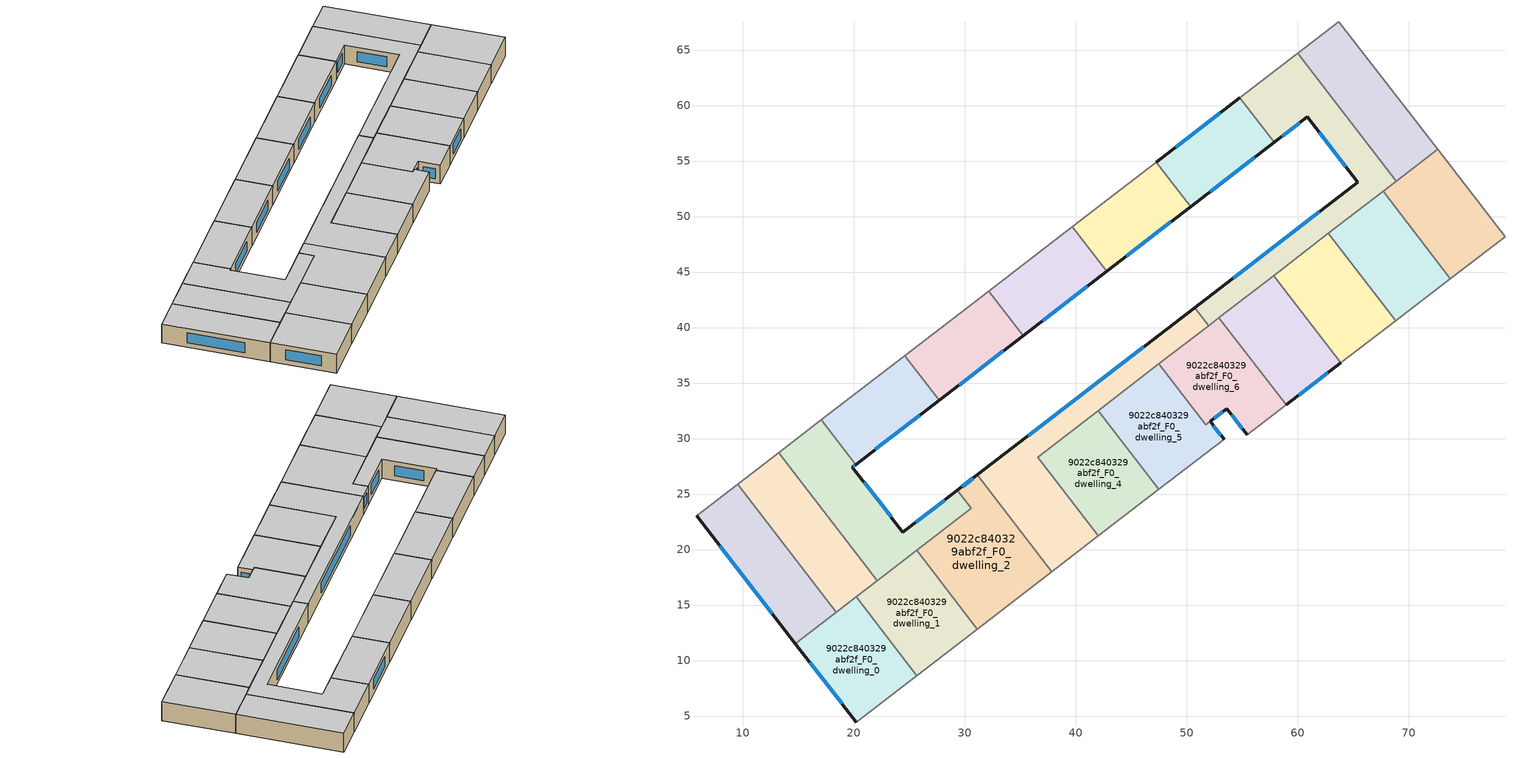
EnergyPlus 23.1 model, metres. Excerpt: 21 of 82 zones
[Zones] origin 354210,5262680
9022c840329abf2f_F0_dwelling_0
 floor ground (EU_floor_Construction): 20.2,15.73 25.66,8.63 20.22,4.44 14.73,11.52 z0
 wall outside (EU_wall_Construction): 14.73,11.52 20.22,4.44 z0:3
 wall to 9022c840329abf2f_F0_dwelling_1 (EU_wall_Construction): 25.66,8.63 20.2,15.73 z0:3
 wall adiabatic (EU_wall_Construction): 20.22,4.44 25.66,8.63 z0:3
 wall to 9022c840329abf2f_F0_dwelling_11 (EU_wall_Construction): 18.41,14.35 14.73,11.52 z0:3
 wall to 9022c840329abf2f_F0_dwelling_12 (EU_wall_Construction): 20.2,15.73 18.41,14.35 z0:3
 window (EU_Window_Construction): 16.02,9.86 18.93,6.1 z0.7:2.3
 ceiling to 9022c840329abf2f_F1_dwelling_0 (EU_floor_Construction): 25.66,8.63 20.2,15.73 14.73,11.52 20.22,4.44 z3
9022c840329abf2f_F0_dwelling_1
 floor ground (EU_floor_Construction): 25.66,19.93 31.12,12.83 25.66,8.63 20.2,15.73 z0
 wall to 9022c840329abf2f_F0_dwelling_2 (EU_wall_Construction): 31.12,12.83 25.66,19.93 z0:3
 wall adiabatic (EU_wall_Construction): 25.66,8.63 31.12,12.83 z0:3
 wall to 9022c840329abf2f_F0_dwelling_13 (EU_wall_Construction): 25.66,19.93 22.1,17.19 z0:3
 wall to 9022c840329abf2f_F0_dwelling_12 (EU_wall_Construction): 22.1,17.2 20.2,15.73 z0:3
 ceiling to 9022c840329abf2f_F1_dwelling_1 (EU_floor_Construction): 31.12,12.83 25.66,19.93 20.2,15.73 25.66,8.63 z3
9022c840329abf2f_F0_dwelling_10
 floor ground (EU_floor_Construction): 72.58,56.05 78.66,48.2 73.72,44.4 67.67,52.27 z0
 wall adiabatic (EU_wall_Construction): 73.72,44.4 78.66,48.2 72.58,56.05 z0:3
 wall to 9022c840329abf2f_F0_dwelling_9 (EU_wall_Construction): 67.67,52.27 73.72,44.4 z0:3
 wall to 9022c840329abf2f_F0_dwelling_20 (EU_wall_Construction): 72.58,56.05 68.87,53.19 z0:3
 wall to 9022c840329abf2f_F0_dwelling_19 (EU_wall_Construction): 68.87,53.19 67.67,52.27 z0:3
 ceiling to 9022c840329abf2f_F1_dwelling_10 (EU_floor_Construction): 78.66,48.2 72.58,56.05 67.67,52.27 73.72,44.4 z3
9022c840329abf2f_F0_dwelling_11
 floor ground (EU_floor_Construction): 9.53,25.88 18.41,14.35 14.73,11.52 5.82,23.03 z0
 wall outside (EU_wall_Construction): 5.82,23.03 14.73,11.52 z0:3
 wall to 9022c840329abf2f_F0_dwelling_12 (EU_wall_Construction): 18.41,14.35 9.53,25.88 z0:3
 wall adiabatic (EU_wall_Construction): 9.53,25.88 5.82,23.03 z0:3
 window (EU_Window_Construction): 7.91,20.32 12.64,14.22 z0.7:2.3
 ceiling to 9022c840329abf2f_F1_dwelling_11 (EU_floor_Construction): 18.41,14.35 9.53,25.88 5.82,23.03 14.73,11.52 z3
9022c840329abf2f_F0_dwelling_12
 floor ground (EU_floor_Construction): 13.23,28.73 22.1,17.2 18.41,14.35 9.53,25.88 z0
 wall to 9022c840329abf2f_F0_dwelling_13 (EU_wall_Construction): 22.1,17.2 13.23,28.73 z0:3
 wall adiabatic (EU_wall_Construction): 13.23,28.73 9.53,25.88 z0:3
 ceiling to 9022c840329abf2f_F1_dwelling_12 (EU_floor_Construction): 22.1,17.2 13.23,28.73 9.53,25.88 18.41,14.35 z3
9022c840329abf2f_F0_dwelling_13
 floor ground (EU_floor_Construction): 29.32,25.34 30.58,23.72 22.1,17.2 13.23,28.73 17.07,31.68 20.16,27.66 19.87,27.43 24.42,21.57 z0
 wall outside (EU_wall_Construction): 29.32,25.34 24.42,21.57 19.87,27.43 20.16,27.66 z0:3
 wall to 9022c840329abf2f_F0_dwelling_2 (EU_wall_Construction): 25.66,19.93 30.58,23.72 29.32,25.34 z0:3
 wall adiabatic (EU_wall_Construction): 17.07,31.68 13.23,28.73 z0:3
 wall to 9022c840329abf2f_F0_dwelling_14 (EU_wall_Construction): 20.16,27.66 17.07,31.68 z0:3
 window (EU_Window_Construction): 28.17,24.46 25.57,22.46 / 19.94,27.49 20.09,27.6 / 23.35,22.95 20.94,26.06 z0.7:2.3
 ceiling to 9022c840329abf2f_F1_dwelling_13 (EU_floor_Construction): 30.58,23.72 29.32,25.34 24.42,21.57 19.87,27.43 20.16,27.66 17.07,31.68 13.23,28.73 22.1,17.2 z3
9022c840329abf2f_F0_dwelling_14
 floor ground (EU_floor_Construction): 24.6,37.48 27.7,33.46 20.16,27.66 17.07,31.68 z0
 wall outside (EU_wall_Construction): 20.16,27.66 27.7,33.46 z0:3
 wall adiabatic (EU_wall_Construction): 24.6,37.48 17.07,31.68 z0:3
 wall to 9022c840329abf2f_F0_dwelling_15 (EU_wall_Construction): 27.7,33.46 24.6,37.48 z0:3
 window (EU_Window_Construction): 21.93,29.02 25.93,32.1 z0.7:2.3
 ceiling to 9022c840329abf2f_F1_dwelling_14 (EU_floor_Construction): 27.7,33.46 24.6,37.48 17.07,31.68 20.16,27.66 z3
9022c840329abf2f_F0_dwelling_15
 floor ground (EU_floor_Construction): 32.15,43.29 35.24,39.26 27.7,33.46 24.6,37.48 z0
 wall outside (EU_wall_Construction): 27.7,33.46 35.24,39.26 z0:3
 wall adiabatic (EU_wall_Construction): 32.15,43.29 24.6,37.48 z0:3
 wall to 9022c840329abf2f_F0_dwelling_16 (EU_wall_Construction): 35.24,39.26 32.15,43.29 z0:3
 window (EU_Window_Construction): 29.47,34.82 33.47,37.9 z0.7:2.3
 ceiling to 9022c840329abf2f_F1_dwelling_15 (EU_floor_Construction): 35.24,39.26 32.15,43.29 24.6,37.48 27.7,33.46 z3
9022c840329abf2f_F0_dwelling_16
 floor ground (EU_floor_Construction): 39.69,49.09 42.78,45.07 35.24,39.26 32.15,43.29 z0
 wall outside (EU_wall_Construction): 35.24,39.26 42.78,45.07 z0:3
 wall adiabatic (EU_wall_Construction): 39.69,49.09 32.15,43.29 z0:3
 wall to 9022c840329abf2f_F0_dwelling_17 (EU_wall_Construction): 42.78,45.07 39.69,49.09 z0:3
 window (EU_Window_Construction): 37.01,40.63 41.01,43.71 z0.7:2.3
 ceiling to 9022c840329abf2f_F1_dwelling_16 (EU_floor_Construction): 42.78,45.07 39.69,49.09 32.15,43.29 35.24,39.26 z3
9022c840329abf2f_F0_dwelling_17
 floor ground (EU_floor_Construction): 47.23,54.9 50.33,50.88 42.78,45.07 39.69,49.09 z0
 wall outside (EU_wall_Construction): 42.78,45.07 50.33,50.88 z0:3
 wall adiabatic (EU_wall_Construction): 47.23,54.9 39.69,49.09 z0:3
 wall to 9022c840329abf2f_F0_dwelling_18 (EU_wall_Construction): 50.33,50.88 47.23,54.9 z0:3
 window (EU_Window_Construction): 44.56,46.44 48.56,49.52 z0.7:2.3
 ceiling to 9022c840329abf2f_F1_dwelling_17 (EU_floor_Construction): 50.33,50.88 47.23,54.9 39.69,49.09 42.78,45.07 z3
9022c840329abf2f_F0_dwelling_18
 floor ground (EU_floor_Construction): 54.78,60.71 57.88,56.69 50.33,50.88 47.23,54.9 z0
 wall outside (EU_wall_Construction): 54.78,60.71 47.23,54.9 / 50.33,50.88 57.88,56.69 z0:3
 wall to 9022c840329abf2f_F0_dwelling_19 (EU_wall_Construction): 57.88,56.69 54.78,60.71 z0:3
 window (EU_Window_Construction): 53.01,59.35 49.01,56.26 / 52.1,52.24 56.1,55.32 z0.7:2.3
 ceiling to 9022c840329abf2f_F1_dwelling_18 (EU_floor_Construction): 57.88,56.69 54.78,60.71 47.23,54.9 50.33,50.88 z3
9022c840329abf2f_F0_dwelling_19
 floor ground (EU_floor_Construction): 59.99,64.72 68.87,53.19 51.97,40.18 50.72,41.81 65.39,53.1 60.84,58.97 57.88,56.69 54.78,60.71 z0
 wall outside (EU_wall_Construction): 57.88,56.69 60.84,58.97 65.39,53.1 50.72,41.81 z0:3
 wall adiabatic (EU_wall_Construction): 59.99,64.72 54.78,60.71 z0:3
 wall to 9022c840329abf2f_F0_dwelling_20 (EU_wall_Construction): 68.87,53.19 59.99,64.72 z0:3
 wall to 9022c840329abf2f_F0_dwelling_3 (EU_wall_Construction): 50.72,41.81 51.97,40.18 z0:3
 wall to 9022c840329abf2f_F0_dwelling_8 (EU_wall_Construction): 57.82,44.68 62.74,48.48 z0:3
 wall to 9022c840329abf2f_F0_dwelling_6 (EU_wall_Construction): 51.97,40.18 52.89,40.89 z0:3
 wall to 9022c840329abf2f_F0_dwelling_9 (EU_wall_Construction): 62.74,48.48 67.67,52.27 z0:3
 wall to 9022c840329abf2f_F0_dwelling_7 (EU_wall_Construction): 52.89,40.89 57.82,44.68 z0:3
 window (EU_Window_Construction): 61.91,57.59 64.32,54.48 / 58.57,57.22 60.15,58.44 / 61.95,50.45 54.16,44.46 z0.7:2.3
 ceiling to 9022c840329abf2f_F1_dwelling_19 (EU_floor_Construction): 68.87,53.19 59.99,64.72 54.78,60.71 57.88,56.69 60.84,58.97 65.39,53.1 50.72,41.81 51.97,40.18 z3
9022c840329abf2f_F0_dwelling_2
 floor ground (EU_floor_Construction): 31.13,26.73 37.85,18 31.12,12.83 25.66,19.93 30.58,23.72 29.32,25.34 z0
 wall outside (EU_wall_Construction): 31.13,26.73 29.32,25.34 z0:3
 wall to 9022c840329abf2f_F0_dwelling_3 (EU_wall_Construction): 37.85,18 31.13,26.73 z0:3
 wall adiabatic (EU_wall_Construction): 31.12,12.83 37.85,18 z0:3
 window (EU_Window_Construction): 30.7,26.41 29.75,25.67 z0.7:2.3
 ceiling to 9022c840329abf2f_F1_dwelling_2 (EU_floor_Construction): 37.85,18 31.13,26.73 29.32,25.34 30.58,23.72 25.66,19.93 31.12,12.83 z3
9022c840329abf2f_F0_dwelling_20
 floor ground (EU_floor_Construction): 63.67,67.55 72.58,56.05 68.87,53.19 59.99,64.72 z0
 wall adiabatic (EU_wall_Construction): 72.58,56.05 63.67,67.55 59.99,64.72 z0:3
 ceiling to 9022c840329abf2f_F1_dwelling_20 (EU_floor_Construction): 72.58,56.05 63.67,67.55 59.99,64.72 68.87,53.19 z3
9022c840329abf2f_F0_dwelling_3
 floor ground (EU_floor_Construction): 50.72,41.81 51.97,40.18 36.57,28.33 42.03,21.23 37.85,18 31.13,26.73 z0
 wall outside (EU_wall_Construction): 50.72,41.81 31.13,26.73 z0:3
 wall adiabatic (EU_wall_Construction): 37.85,18 42.03,21.23 z0:3
 wall to 9022c840329abf2f_F0_dwelling_4 (EU_wall_Construction): 42.03,21.23 36.57,28.33 42.02,32.53 z0:3
 wall to 9022c840329abf2f_F0_dwelling_5 (EU_wall_Construction): 42.02,32.53 47.47,36.72 z0:3
 wall to 9022c840329abf2f_F0_dwelling_6 (EU_wall_Construction): 47.47,36.72 51.97,40.18 z0:3
 window (EU_Window_Construction): 46.12,38.27 35.73,30.27 z0.7:2.3
 ceiling to 9022c840329abf2f_F1_dwelling_3 (EU_floor_Construction): 42.03,21.23 36.57,28.33 51.97,40.18 50.72,41.81 31.13,26.73 37.85,18 z3
9022c840329abf2f_F0_dwelling_4
 floor ground (EU_floor_Construction): 42.02,32.53 47.49,25.42 42.03,21.23 36.57,28.33 z0
 wall to 9022c840329abf2f_F0_dwelling_5 (EU_wall_Construction): 47.49,25.42 42.02,32.53 z0:3
 wall adiabatic (EU_wall_Construction): 42.03,21.23 47.49,25.42 z0:3
 ceiling to 9022c840329abf2f_F1_dwelling_4 (EU_floor_Construction): 47.49,25.42 42.02,32.53 36.57,28.33 42.03,21.23 z3
9022c840329abf2f_F0_dwelling_5
 floor ground (EU_floor_Construction): 52.1,31.55 53.35,29.94 47.49,25.42 42.02,32.53 47.47,36.72 51.7,31.23 z0
 wall outside (EU_wall_Construction): 53.35,29.94 52.1,31.55 z0:3
 wall to 9022c840329abf2f_F0_dwelling_6 (EU_wall_Construction): 52.1,31.55 51.7,31.23 47.47,36.72 z0:3
 wall adiabatic (EU_wall_Construction): 47.49,25.42 53.35,29.94 z0:3
 window (EU_Window_Construction): 53.06,30.31 52.4,31.17 z0.7:2.3
 ceiling to 9022c840329abf2f_F1_dwelling_5 (EU_floor_Construction): 53.35,29.94 52.1,31.55 51.7,31.23 47.47,36.72 42.02,32.53 47.49,25.42 z3
9022c840329abf2f_F0_dwelling_6
 floor ground (EU_floor_Construction): 52.89,40.89 58.94,33.03 55.43,30.33 53.6,32.7 51.7,31.23 47.47,36.72 z0
 wall outside (EU_wall_Construction): 52.1,31.55 53.6,32.7 55.43,30.33 z0:3
 wall to 9022c840329abf2f_F0_dwelling_7 (EU_wall_Construction): 58.94,33.03 52.89,40.89 z0:3
 wall adiabatic (EU_wall_Construction): 55.43,30.33 58.94,33.03 z0:3
 window (EU_Window_Construction): 54.03,32.14 55,30.89 / 52.45,31.82 53.25,32.43 z0.7:2.3
 ceiling to 9022c840329abf2f_F1_dwelling_6 (EU_floor_Construction): 58.94,33.03 52.89,40.89 47.47,36.72 51.7,31.23 53.6,32.7 55.43,30.33 z3
9022c840329abf2f_F0_dwelling_7
 floor ground (EU_floor_Construction): 57.82,44.68 63.87,36.82 58.94,33.03 52.89,40.89 z0
 wall outside (EU_wall_Construction): 58.94,33.03 63.87,36.82 z0:3
 wall to 9022c840329abf2f_F0_dwelling_8 (EU_wall_Construction): 63.87,36.82 57.82,44.68 z0:3
 window (EU_Window_Construction): 60.1,33.92 62.71,35.93 z0.7:2.3
 ceiling to 9022c840329abf2f_F1_dwelling_7 (EU_floor_Construction): 63.87,36.82 57.82,44.68 52.89,40.89 58.94,33.03 z3
9022c840329abf2f_F0_dwelling_8
 floor ground (EU_floor_Construction): 62.74,48.48 68.8,40.61 63.87,36.82 57.82,44.68 z0
 wall to 9022c840329abf2f_F0_dwelling_9 (EU_wall_Construction): 68.8,40.61 62.74,48.48 z0:3
 wall adiabatic (EU_wall_Construction): 63.87,36.82 68.8,40.61 z0:3
 ceiling to 9022c840329abf2f_F1_dwelling_8 (EU_floor_Construction): 68.8,40.61 62.74,48.48 57.82,44.68 63.87,36.82 z3
9022c840329abf2f_F0_dwelling_9
 floor ground (EU_floor_Construction): 67.67,52.27 73.72,44.4 68.8,40.61 62.74,48.48 z0
 wall adiabatic (EU_wall_Construction): 68.8,40.61 73.72,44.4 z0:3
 ceiling to 9022c840329abf2f_F1_dwelling_9 (EU_floor_Construction): 73.72,44.4 67.67,52.27 62.74,48.48 68.8,40.61 z3
[Building]
EU S2 Campaign: North Axis=0; Terrain=City; Solar Distribution=FullExterior
[Site:Location]
Budapest.Ferenc.Liszt.Intl.AP: Latitude=47.437; Longitude=19.256; Time Zone=1; Elevation=185
[SizingPeriod:WeatherFileDays]
AnnualSizingPeriod: Begin Month=1; Begin Day of Month=1; End Month=12; End Day of Month=31; Day of Week for Start Day=Monday; Use Weather File Daylight Saving Period=No; Use Weather File Rain and Snow Indicators=No
[MATERIAL]
EU_InternalMass_Material: Roughness=MediumRough; Thickness=0.1; Conductivity=1; Density=1800; Specific Heat=900; Thermal Absorptance=0.9; Solar Absorptance=0.7; Visible Absorptance=0.7
[MATERIAL:NOMASS] Roughness=MediumRough; Thermal Absorptance=0.9; Solar Absorptance=0.7; Visible Absorptance=0.7
Name | Thermal Resistance
EU_wall_NoMass | 0.832559
EU_floor_NoMass | 0.872794
[WINDOWMATERIAL:SIMPLEGLAZINGSYSTEM]
EU_Window_SimpleGlazing: UFactor=2.79869; Solar Heat Gain Coefficient=0.75; Visible Transmittance=0.75
[CONSTRUCTION]
EU_wall_Construction: EU_wall_NoMass
EU_floor_Construction: EU_floor_NoMass
EU_Window_Construction: EU_Window_SimpleGlazing
EU_InternalMass_Construction: EU_InternalMass_Material
[ZONE] Type=1; Multiplier=1; Ceiling Height=autocalculate; Floor Area=autocalculate; Part of Total Floor Area=Yes
Name | Volume
9022c840329abf2f_F0_dwelling_0 | 185.043
9022c840329abf2f_F0_dwelling_1; 9022c840329abf2f_F0_dwelling_7 | 185.027
9022c840329abf2f_F0_dwelling_10 | 185.041
9022c840329abf2f_F0_dwelling_11 | 203.539
9022c840329abf2f_F0_dwelling_12 | 203.522
9022c840329abf2f_F0_dwelling_13 | 239.607
9022c840329abf2f_F0_dwelling_14 | 144.873
9022c840329abf2f_F0_dwelling_15 | 144.911
9022c840329abf2f_F0_dwelling_16 | 144.922
9022c840329abf2f_F0_dwelling_17 | 144.952
9022c840329abf2f_F0_dwelling_18 | 144.985
9022c840329abf2f_F0_dwelling_19 | 294.221
9022c840329abf2f_F0_dwelling_2 | 242.084
9022c840329abf2f_F0_dwelling_20 | 203.531
9022c840329abf2f_F0_dwelling_3 | 294.215
9022c840329abf2f_F0_dwelling_4 | 185.025
9022c840329abf2f_F0_dwelling_5 | 188.192
9022c840329abf2f_F0_dwelling_6 | 181.888
9022c840329abf2f_F0_dwelling_8 | 185.064
9022c840329abf2f_F0_dwelling_9 | 185.057
[INTERNALMASS] Construction=EU_InternalMass_Construction
Name | Zone or ZoneList | Surface Area
9022c840329abf2f_F0_dwelling_0_EU_InternalMass | 9022c840329abf2f_F0_dwelling_0 | 61.6811
9022c840329abf2f_F0_dwelling_1_EU_InternalMass | 9022c840329abf2f_F0_dwelling_1 | 61.6755
9022c840329abf2f_F0_dwelling_2_EU_InternalMass | 9022c840329abf2f_F0_dwelling_2 | 80.6976
9022c840329abf2f_F0_dwelling_3_EU_InternalMass | 9022c840329abf2f_F0_dwelling_3 | 98.0729
9022c840329abf2f_F0_dwelling_4_EU_InternalMass | 9022c840329abf2f_F0_dwelling_4 | 61.6751
9022c840329abf2f_F0_dwelling_5_EU_InternalMass | 9022c840329abf2f_F0_dwelling_5 | 62.7338
9022c840329abf2f_F0_dwelling_6_EU_InternalMass | 9022c840329abf2f_F0_dwelling_6 | 60.63
9022c840329abf2f_F0_dwelling_7_EU_InternalMass | 9022c840329abf2f_F0_dwelling_7 | 61.676
9022c840329abf2f_F0_dwelling_8_EU_InternalMass | 9022c840329abf2f_F0_dwelling_8 | 61.6879
9022c840329abf2f_F0_dwelling_9_EU_InternalMass | 9022c840329abf2f_F0_dwelling_9 | 61.6856
9022c840329abf2f_F0_dwelling_10_EU_InternalMass | 9022c840329abf2f_F0_dwelling_10 | 61.6807
9022c840329abf2f_F0_dwelling_11_EU_InternalMass | 9022c840329abf2f_F0_dwelling_11 | 67.8464
9022c840329abf2f_F0_dwelling_12_EU_InternalMass | 9022c840329abf2f_F0_dwelling_12 | 67.8406
9022c840329abf2f_F0_dwelling_13_EU_InternalMass | 9022c840329abf2f_F0_dwelling_13 | 79.8669
9022c840329abf2f_F0_dwelling_14_EU_InternalMass | 9022c840329abf2f_F0_dwelling_14 | 48.291
9022c840329abf2f_F0_dwelling_15_EU_InternalMass | 9022c840329abf2f_F0_dwelling_15 | 48.3035
9022c840329abf2f_F0_dwelling_16_EU_InternalMass | 9022c840329abf2f_F0_dwelling_16 | 48.3075
9022c840329abf2f_F0_dwelling_17_EU_InternalMass | 9022c840329abf2f_F0_dwelling_17 | 48.3173
9022c840329abf2f_F0_dwelling_18_EU_InternalMass | 9022c840329abf2f_F0_dwelling_18 | 48.3285
9022c840329abf2f_F0_dwelling_19_EU_InternalMass | 9022c840329abf2f_F0_dwelling_19 | 98.0688
9022c840329abf2f_F0_dwelling_20_EU_InternalMass | 9022c840329abf2f_F0_dwelling_20 | 67.8435
[OTHEREQUIPMENT] Fuel Type=Electricity; Design Level Calculation Method=Watts/Area; Power per Zone Floor Area=1; Fraction Latent=0; Fraction Radiant=0; Fraction Lost=0; Carbon Dioxide Generation Rate=0; EndUse Subcategory=EU_Step8_InternalGains
Name | Zone or ZoneList or Space or SpaceList | Schedule
EU_Step8_InternalGain_9022c840329abf2f_F0_dwelling_0_f000 | 9022c840329abf2f_F0_dwelling_0 | EU_Step8_GainSchedule_9022c840329abf2f_F0_dwelling_0_f000
EU_Step8_InternalGain_9022c840329abf2f_F0_dwelling_1_f000 | 9022c840329abf2f_F0_dwelling_1 | EU_Step8_GainSchedule_9022c840329abf2f_F0_dwelling_1_f000
EU_Step8_InternalGain_9022c840329abf2f_F0_dwelling_2_f000 | 9022c840329abf2f_F0_dwelling_2 | EU_Step8_GainSchedule_9022c840329abf2f_F0_dwelling_2_f000
EU_Step8_InternalGain_9022c840329abf2f_F0_dwelling_3_f000 | 9022c840329abf2f_F0_dwelling_3 | EU_Step8_GainSchedule_9022c840329abf2f_F0_dwelling_3_f000
EU_Step8_InternalGain_9022c840329abf2f_F0_dwelling_4_f000 | 9022c840329abf2f_F0_dwelling_4 | EU_Step8_GainSchedule_9022c840329abf2f_F0_dwelling_4_f000
EU_Step8_InternalGain_9022c840329abf2f_F0_dwelling_5_f000 | 9022c840329abf2f_F0_dwelling_5 | EU_Step8_GainSchedule_9022c840329abf2f_F0_dwelling_5_f000
EU_Step8_InternalGain_9022c840329abf2f_F0_dwelling_6_f000 | 9022c840329abf2f_F0_dwelling_6 | EU_Step8_GainSchedule_9022c840329abf2f_F0_dwelling_6_f000
EU_Step8_InternalGain_9022c840329abf2f_F0_dwelling_7_f000 | 9022c840329abf2f_F0_dwelling_7 | EU_Step8_GainSchedule_9022c840329abf2f_F0_dwelling_7_f000
EU_Step8_InternalGain_9022c840329abf2f_F0_dwelling_8_f000 | 9022c840329abf2f_F0_dwelling_8 | EU_Step8_GainSchedule_9022c840329abf2f_F0_dwelling_8_f000
EU_Step8_InternalGain_9022c840329abf2f_F0_dwelling_9_f000 | 9022c840329abf2f_F0_dwelling_9 | EU_Step8_GainSchedule_9022c840329abf2f_F0_dwelling_9_f000
EU_Step8_InternalGain_9022c840329abf2f_F0_dwelling_10_f000 | 9022c840329abf2f_F0_dwelling_10 | EU_Step8_GainSchedule_9022c840329abf2f_F0_dwelling_10_f000
EU_Step8_InternalGain_9022c840329abf2f_F0_dwelling_11_f000 | 9022c840329abf2f_F0_dwelling_11 | EU_Step8_GainSchedule_9022c840329abf2f_F0_dwelling_11_f000
EU_Step8_InternalGain_9022c840329abf2f_F0_dwelling_12_f000 | 9022c840329abf2f_F0_dwelling_12 | EU_Step8_GainSchedule_9022c840329abf2f_F0_dwelling_12_f000
EU_Step8_InternalGain_9022c840329abf2f_F0_dwelling_13_f000 | 9022c840329abf2f_F0_dwelling_13 | EU_Step8_GainSchedule_9022c840329abf2f_F0_dwelling_13_f000
EU_Step8_InternalGain_9022c840329abf2f_F0_dwelling_14_f000 | 9022c840329abf2f_F0_dwelling_14 | EU_Step8_GainSchedule_9022c840329abf2f_F0_dwelling_14_f000
EU_Step8_InternalGain_9022c840329abf2f_F0_dwelling_15_f000 | 9022c840329abf2f_F0_dwelling_15 | EU_Step8_GainSchedule_9022c840329abf2f_F0_dwelling_15_f000
EU_Step8_InternalGain_9022c840329abf2f_F0_dwelling_16_f000 | 9022c840329abf2f_F0_dwelling_16 | EU_Step8_GainSchedule_9022c840329abf2f_F0_dwelling_16_f000
EU_Step8_InternalGain_9022c840329abf2f_F0_dwelling_17_f000 | 9022c840329abf2f_F0_dwelling_17 | EU_Step8_GainSchedule_9022c840329abf2f_F0_dwelling_17_f000
EU_Step8_InternalGain_9022c840329abf2f_F0_dwelling_18_f000 | 9022c840329abf2f_F0_dwelling_18 | EU_Step8_GainSchedule_9022c840329abf2f_F0_dwelling_18_f000
EU_Step8_InternalGain_9022c840329abf2f_F0_dwelling_19_f000 | 9022c840329abf2f_F0_dwelling_19 | EU_Step8_GainSchedule_9022c840329abf2f_F0_dwelling_19_f000
EU_Step8_InternalGain_9022c840329abf2f_F0_dwelling_20_f000 | 9022c840329abf2f_F0_dwelling_20 | EU_Step8_GainSchedule_9022c840329abf2f_F0_dwelling_20_f000
[ZONEVENTILATION:DESIGNFLOWRATE] Schedule=EU_AlwaysOn; Design Flow Rate Calculation Method=AirChanges/Hour; Air Changes per Hour=0.475469; Ventilation Type=Natural; Fan Pressure Rise=0; Fan Total Efficiency=1; Constant Term Coefficient=1; Temperature Term Coefficient=0; Velocity Term Coefficient=0; Velocity Squared Term Coefficient=0; Minimum Indoor Temperature=-100; Maximum Indoor Temperature=100; Delta Temperature=-100; Minimum Outdoor Temperature=-100; Maximum Outdoor Temperature=100; Maximum Wind Speed=40
Name | Zone or ZoneList or Space or SpaceList
EU_ConstantAir_9022c840329abf2f_F0_dwelling_0 | 9022c840329abf2f_F0_dwelling_0
EU_ConstantAir_9022c840329abf2f_F0_dwelling_1 | 9022c840329abf2f_F0_dwelling_1
EU_ConstantAir_9022c840329abf2f_F0_dwelling_2 | 9022c840329abf2f_F0_dwelling_2
EU_ConstantAir_9022c840329abf2f_F0_dwelling_3 | 9022c840329abf2f_F0_dwelling_3
EU_ConstantAir_9022c840329abf2f_F0_dwelling_4 | 9022c840329abf2f_F0_dwelling_4
EU_ConstantAir_9022c840329abf2f_F0_dwelling_5 | 9022c840329abf2f_F0_dwelling_5
EU_ConstantAir_9022c840329abf2f_F0_dwelling_6 | 9022c840329abf2f_F0_dwelling_6
EU_ConstantAir_9022c840329abf2f_F0_dwelling_7 | 9022c840329abf2f_F0_dwelling_7
EU_ConstantAir_9022c840329abf2f_F0_dwelling_8 | 9022c840329abf2f_F0_dwelling_8
EU_ConstantAir_9022c840329abf2f_F0_dwelling_9 | 9022c840329abf2f_F0_dwelling_9
EU_ConstantAir_9022c840329abf2f_F0_dwelling_10 | 9022c840329abf2f_F0_dwelling_10
EU_ConstantAir_9022c840329abf2f_F0_dwelling_11 | 9022c840329abf2f_F0_dwelling_11
EU_ConstantAir_9022c840329abf2f_F0_dwelling_12 | 9022c840329abf2f_F0_dwelling_12
EU_ConstantAir_9022c840329abf2f_F0_dwelling_13 | 9022c840329abf2f_F0_dwelling_13
EU_ConstantAir_9022c840329abf2f_F0_dwelling_14 | 9022c840329abf2f_F0_dwelling_14
EU_ConstantAir_9022c840329abf2f_F0_dwelling_15 | 9022c840329abf2f_F0_dwelling_15
EU_ConstantAir_9022c840329abf2f_F0_dwelling_16 | 9022c840329abf2f_F0_dwelling_16
EU_ConstantAir_9022c840329abf2f_F0_dwelling_17 | 9022c840329abf2f_F0_dwelling_17
EU_ConstantAir_9022c840329abf2f_F0_dwelling_18 | 9022c840329abf2f_F0_dwelling_18
EU_ConstantAir_9022c840329abf2f_F0_dwelling_19 | 9022c840329abf2f_F0_dwelling_19
EU_ConstantAir_9022c840329abf2f_F0_dwelling_20 | 9022c840329abf2f_F0_dwelling_20
[HVACTEMPLATE:THERMOSTAT] Constant Heating Setpoint=20; Constant Cooling Setpoint=50
EU_HeatOnly_9022c840329abf2f_F0_dwelling_0; EU_HeatOnly_9022c840329abf2f_F0_dwelling_1; EU_HeatOnly_9022c840329abf2f_F0_dwelling_2; EU_HeatOnly_9022c840329abf2f_F0_dwelling_3; EU_HeatOnly_9022c840329abf2f_F0_dwelling_4; EU_HeatOnly_9022c840329abf2f_F0_dwelling_5; EU_HeatOnly_9022c840329abf2f_F0_dwelling_6; EU_HeatOnly_9022c840329abf2f_F0_dwelling_7; EU_HeatOnly_9022c840329abf2f_F0_dwelling_8; EU_HeatOnly_9022c840329abf2f_F0_dwelling_9; EU_HeatOnly_9022c840329abf2f_F0_dwelling_10; EU_HeatOnly_9022c840329abf2f_F0_dwelling_11; EU_HeatOnly_9022c840329abf2f_F0_dwelling_12; EU_HeatOnly_9022c840329abf2f_F0_dwelling_13; EU_HeatOnly_9022c840329abf2f_F0_dwelling_14; EU_HeatOnly_9022c840329abf2f_F0_dwelling_15; EU_HeatOnly_9022c840329abf2f_F0_dwelling_16; EU_HeatOnly_9022c840329abf2f_F0_dwelling_17; EU_HeatOnly_9022c840329abf2f_F0_dwelling_18; EU_HeatOnly_9022c840329abf2f_F0_dwelling_19; EU_HeatOnly_9022c840329abf2f_F0_dwelling_20; EU_HeatOnly_9022c840329abf2f_F1_dwelling_0; EU_HeatOnly_9022c840329abf2f_F1_dwelling_1; EU_HeatOnly_9022c840329abf2f_F1_dwelling_2; EU_HeatOnly_9022c840329abf2f_F1_dwelling_3; EU_HeatOnly_9022c840329abf2f_F1_dwelling_4; EU_HeatOnly_9022c840329abf2f_F1_dwelling_5; EU_HeatOnly_9022c840329abf2f_F1_dwelling_6; EU_HeatOnly_9022c840329abf2f_F1_dwelling_7; EU_HeatOnly_9022c840329abf2f_F1_dwelling_8; EU_HeatOnly_9022c840329abf2f_F1_dwelling_9; EU_HeatOnly_9022c840329abf2f_F1_dwelling_10; EU_HeatOnly_9022c840329abf2f_F1_dwelling_11; EU_HeatOnly_9022c840329abf2f_F1_dwelling_12; EU_HeatOnly_9022c840329abf2f_F1_dwelling_13; EU_HeatOnly_9022c840329abf2f_F1_dwelling_14; EU_HeatOnly_9022c840329abf2f_F1_dwelling_15; EU_HeatOnly_9022c840329abf2f_F1_dwelling_16; EU_HeatOnly_9022c840329abf2f_F1_dwelling_17; EU_HeatOnly_9022c840329abf2f_F1_dwelling_18; EU_HeatOnly_9022c840329abf2f_F1_dwelling_19; EU_HeatOnly_9022c840329abf2f_F1_dwelling_20; EU_HeatOnly_9022c840329abf2f_F2_dwelling_0; EU_HeatOnly_9022c840329abf2f_F2_dwelling_1; EU_HeatOnly_9022c840329abf2f_F2_dwelling_2; EU_HeatOnly_9022c840329abf2f_F2_dwelling_3; EU_HeatOnly_9022c840329abf2f_F2_dwelling_4; EU_HeatOnly_9022c840329abf2f_F2_dwelling_5; EU_HeatOnly_9022c840329abf2f_F2_dwelling_6; EU_HeatOnly_9022c840329abf2f_F2_dwelling_7; EU_HeatOnly_9022c840329abf2f_F2_dwelling_8; EU_HeatOnly_9022c840329abf2f_F2_dwelling_9; EU_HeatOnly_9022c840329abf2f_F2_dwelling_10; EU_HeatOnly_9022c840329abf2f_F2_dwelling_11; EU_HeatOnly_9022c840329abf2f_F2_dwelling_12; EU_HeatOnly_9022c840329abf2f_F2_dwelling_13; EU_HeatOnly_9022c840329abf2f_F2_dwelling_14; EU_HeatOnly_9022c840329abf2f_F2_dwelling_15; EU_HeatOnly_9022c840329abf2f_F2_dwelling_16; EU_HeatOnly_9022c840329abf2f_F2_dwelling_17; EU_HeatOnly_9022c840329abf2f_F2_dwelling_18; EU_HeatOnly_9022c840329abf2f_F2_dwelling_19; EU_HeatOnly_9022c840329abf2f_F3_dwelling_0; EU_HeatOnly_9022c840329abf2f_F3_dwelling_1; EU_HeatOnly_9022c840329abf2f_F3_dwelling_2; EU_HeatOnly_9022c840329abf2f_F3_dwelling_3; EU_HeatOnly_9022c840329abf2f_F3_dwelling_4; EU_HeatOnly_9022c840329abf2f_F3_dwelling_5; EU_HeatOnly_9022c840329abf2f_F3_dwelling_6; EU_HeatOnly_9022c840329abf2f_F3_dwelling_7; EU_HeatOnly_9022c840329abf2f_F3_dwelling_8; EU_HeatOnly_9022c840329abf2f_F3_dwelling_9; EU_HeatOnly_9022c840329abf2f_F3_dwelling_10; EU_HeatOnly_9022c840329abf2f_F3_dwelling_11; EU_HeatOnly_9022c840329abf2f_F3_dwelling_12; EU_HeatOnly_9022c840329abf2f_F3_dwelling_13; EU_HeatOnly_9022c840329abf2f_F3_dwelling_14; EU_HeatOnly_9022c840329abf2f_F3_dwelling_15; EU_HeatOnly_9022c840329abf2f_F3_dwelling_16; EU_HeatOnly_9022c840329abf2f_F3_dwelling_17; EU_HeatOnly_9022c840329abf2f_F3_dwelling_18; EU_HeatOnly_9022c840329abf2f_F3_dwelling_19
[HVACTEMPLATE:ZONE:IDEALLOADSAIRSYSTEM] System Availability Schedule=EU_AlwaysOn; Maximum Heating Supply Air Temperature=50; Minimum Cooling Supply Air Temperature=13; Maximum Heating Supply Air Humidity Ratio=0.0156; Minimum Cooling Supply Air Humidity Ratio=0.0077; Heating Limit=NoLimit; Cooling Limit=NoLimit; Heating Availability Schedule=EU_AlwaysOn; Cooling Availability Schedule=EU_CoolingOff; Dehumidification Control Type=ConstantSensibleHeatRatio; Cooling Sensible Heat Ratio=0.7; Dehumidification Setpoint=60; Humidification Control Type=None; Humidification Setpoint=30; Outdoor Air Method=None; Outdoor Air Flow Rate per Person=0.00944; Outdoor Air Flow Rate per Zone Floor Area=0; Outdoor Air Flow Rate per Zone=0; Demand Controlled Ventilation Type=None; Outdoor Air Economizer Type=NoEconomizer; Heat Recovery Type=None; Sensible Heat Recovery Effectiveness=0.7; Latent Heat Recovery Effectiveness=0.65
Name | Template Thermostat
9022c840329abf2f_F0_dwelling_0 | EU_HeatOnly_9022c840329abf2f_F0_dwelling_0
9022c840329abf2f_F0_dwelling_1 | EU_HeatOnly_9022c840329abf2f_F0_dwelling_1
9022c840329abf2f_F0_dwelling_2 | EU_HeatOnly_9022c840329abf2f_F0_dwelling_2
9022c840329abf2f_F0_dwelling_3 | EU_HeatOnly_9022c840329abf2f_F0_dwelling_3
9022c840329abf2f_F0_dwelling_4 | EU_HeatOnly_9022c840329abf2f_F0_dwelling_4
9022c840329abf2f_F0_dwelling_5 | EU_HeatOnly_9022c840329abf2f_F0_dwelling_5
9022c840329abf2f_F0_dwelling_6 | EU_HeatOnly_9022c840329abf2f_F0_dwelling_6
9022c840329abf2f_F0_dwelling_7 | EU_HeatOnly_9022c840329abf2f_F0_dwelling_7
9022c840329abf2f_F0_dwelling_8 | EU_HeatOnly_9022c840329abf2f_F0_dwelling_8
9022c840329abf2f_F0_dwelling_9 | EU_HeatOnly_9022c840329abf2f_F0_dwelling_9
9022c840329abf2f_F0_dwelling_10 | EU_HeatOnly_9022c840329abf2f_F0_dwelling_10
9022c840329abf2f_F0_dwelling_11 | EU_HeatOnly_9022c840329abf2f_F0_dwelling_11
9022c840329abf2f_F0_dwelling_12 | EU_HeatOnly_9022c840329abf2f_F0_dwelling_12
9022c840329abf2f_F0_dwelling_13 | EU_HeatOnly_9022c840329abf2f_F0_dwelling_13
9022c840329abf2f_F0_dwelling_14 | EU_HeatOnly_9022c840329abf2f_F0_dwelling_14
9022c840329abf2f_F0_dwelling_15 | EU_HeatOnly_9022c840329abf2f_F0_dwelling_15
9022c840329abf2f_F0_dwelling_16 | EU_HeatOnly_9022c840329abf2f_F0_dwelling_16
9022c840329abf2f_F0_dwelling_17 | EU_HeatOnly_9022c840329abf2f_F0_dwelling_17
9022c840329abf2f_F0_dwelling_18 | EU_HeatOnly_9022c840329abf2f_F0_dwelling_18
9022c840329abf2f_F0_dwelling_19 | EU_HeatOnly_9022c840329abf2f_F0_dwelling_19
9022c840329abf2f_F0_dwelling_20 | EU_HeatOnly_9022c840329abf2f_F0_dwelling_20
[SIZING:ZONE] Zone Cooling Design Supply Air Temperature Input Method=SupplyAirTemperature; Zone Cooling Design Supply Air Temperature=13; Zone Heating Design Supply Air Temperature Input Method=SupplyAirTemperature; Zone Heating Design Supply Air Temperature=50; Zone Cooling Design Supply Air Humidity Ratio=0.008; Zone Heating Design Supply Air Humidity Ratio=0.008; Cooling Design Air Flow Method=DesignDay; Cooling Design Air Flow Rate=0; Cooling Minimum Air Flow per Zone Floor Area=0.000762; Cooling Minimum Air Flow=0; Cooling Minimum Air Flow Fraction=0.2; Heating Design Air Flow Method=DesignDay; Heating Design Air Flow Rate=0; Heating Maximum Air Flow per Zone Floor Area=0.002032; Heating Maximum Air Flow=0.141576; Heating Maximum Air Flow Fraction=0.3; Account for Dedicated Outdoor Air System=No; Dedicated Outdoor Air System Control Strategy=NeutralSupplyAir; Dedicated Outdoor Air Low Setpoint Temperature for Design=autosize; Dedicated Outdoor Air High Setpoint Temperature for Design=autosize; Zone Load Sizing Method=Sensible Load Only No Latent Load; Zone Latent Cooling Design Supply Air Humidity Ratio Input Method=HumidityRatioDifference; Zone Cooling Design Supply Air Humidity Ratio Difference=0.005; Zone Latent Heating Design Supply Air Humidity Ratio Input Method=HumidityRatioDifference; Zone Humidification Design Supply Air Humidity Ratio Difference=0.005
9022c840329abf2f_F0_dwelling_0; 9022c840329abf2f_F0_dwelling_1; 9022c840329abf2f_F0_dwelling_2; 9022c840329abf2f_F0_dwelling_3; 9022c840329abf2f_F0_dwelling_4; 9022c840329abf2f_F0_dwelling_5; 9022c840329abf2f_F0_dwelling_6; 9022c840329abf2f_F0_dwelling_7; 9022c840329abf2f_F0_dwelling_8; 9022c840329abf2f_F0_dwelling_9; 9022c840329abf2f_F0_dwelling_10; 9022c840329abf2f_F0_dwelling_11; 9022c840329abf2f_F0_dwelling_12; 9022c840329abf2f_F0_dwelling_13; 9022c840329abf2f_F0_dwelling_14; 9022c840329abf2f_F0_dwelling_15; 9022c840329abf2f_F0_dwelling_16; 9022c840329abf2f_F0_dwelling_17; 9022c840329abf2f_F0_dwelling_18; 9022c840329abf2f_F0_dwelling_19; 9022c840329abf2f_F0_dwelling_20
[SCHEDULE:CONSTANT]
Name | Hourly Value
EU_AlwaysOn | 1
EU_CoolingOff | 0
[SCHEDULE:FILE] Column Number=1; Rows to Skip at Top=0; Number of Hours of Data=8760; Column Separator=Comma; Interpolate to Timestep=No; Minutes per Item=60; Adjust Schedule for Daylight Savings=Yes
Name | File
EU_Step8_GainSchedule_9022c840329abf2f_F0_dwelling_0_f000 | ../../schedules/9022c840329abf2f/9022c840329abf2f_F0_dwelling_0_f000_gain.csv
EU_Step8_GainSchedule_9022c840329abf2f_F0_dwelling_1_f000 | ../../schedules/9022c840329abf2f/9022c840329abf2f_F0_dwelling_1_f000_gain.csv
EU_Step8_GainSchedule_9022c840329abf2f_F0_dwelling_2_f000 | ../../schedules/9022c840329abf2f/9022c840329abf2f_F0_dwelling_2_f000_gain.csv
EU_Step8_GainSchedule_9022c840329abf2f_F0_dwelling_3_f000 | ../../schedules/9022c840329abf2f/9022c840329abf2f_F0_dwelling_3_f000_gain.csv
EU_Step8_GainSchedule_9022c840329abf2f_F0_dwelling_4_f000 | ../../schedules/9022c840329abf2f/9022c840329abf2f_F0_dwelling_4_f000_gain.csv
EU_Step8_GainSchedule_9022c840329abf2f_F0_dwelling_5_f000 | ../../schedules/9022c840329abf2f/9022c840329abf2f_F0_dwelling_5_f000_gain.csv
EU_Step8_GainSchedule_9022c840329abf2f_F0_dwelling_6_f000 | ../../schedules/9022c840329abf2f/9022c840329abf2f_F0_dwelling_6_f000_gain.csv
EU_Step8_GainSchedule_9022c840329abf2f_F0_dwelling_7_f000 | ../../schedules/9022c840329abf2f/9022c840329abf2f_F0_dwelling_7_f000_gain.csv
EU_Step8_GainSchedule_9022c840329abf2f_F0_dwelling_8_f000 | ../../schedules/9022c840329abf2f/9022c840329abf2f_F0_dwelling_8_f000_gain.csv
EU_Step8_GainSchedule_9022c840329abf2f_F0_dwelling_9_f000 | ../../schedules/9022c840329abf2f/9022c840329abf2f_F0_dwelling_9_f000_gain.csv
EU_Step8_GainSchedule_9022c840329abf2f_F0_dwelling_10_f000 | ../../schedules/9022c840329abf2f/9022c840329abf2f_F0_dwelling_10_f000_gain.csv
EU_Step8_GainSchedule_9022c840329abf2f_F0_dwelling_11_f000 | ../../schedules/9022c840329abf2f/9022c840329abf2f_F0_dwelling_11_f000_gain.csv
EU_Step8_GainSchedule_9022c840329abf2f_F0_dwelling_12_f000 | ../../schedules/9022c840329abf2f/9022c840329abf2f_F0_dwelling_12_f000_gain.csv
EU_Step8_GainSchedule_9022c840329abf2f_F0_dwelling_13_f000 | ../../schedules/9022c840329abf2f/9022c840329abf2f_F0_dwelling_13_f000_gain.csv
EU_Step8_GainSchedule_9022c840329abf2f_F0_dwelling_14_f000 | ../../schedules/9022c840329abf2f/9022c840329abf2f_F0_dwelling_14_f000_gain.csv
EU_Step8_GainSchedule_9022c840329abf2f_F0_dwelling_15_f000 | ../../schedules/9022c840329abf2f/9022c840329abf2f_F0_dwelling_15_f000_gain.csv
EU_Step8_GainSchedule_9022c840329abf2f_F0_dwelling_16_f000 | ../../schedules/9022c840329abf2f/9022c840329abf2f_F0_dwelling_16_f000_gain.csv
EU_Step8_GainSchedule_9022c840329abf2f_F0_dwelling_17_f000 | ../../schedules/9022c840329abf2f/9022c840329abf2f_F0_dwelling_17_f000_gain.csv
EU_Step8_GainSchedule_9022c840329abf2f_F0_dwelling_18_f000 | ../../schedules/9022c840329abf2f/9022c840329abf2f_F0_dwelling_18_f000_gain.csv
EU_Step8_GainSchedule_9022c840329abf2f_F0_dwelling_19_f000 | ../../schedules/9022c840329abf2f/9022c840329abf2f_F0_dwelling_19_f000_gain.csv
EU_Step8_GainSchedule_9022c840329abf2f_F0_dwelling_20_f000 | ../../schedules/9022c840329abf2f/9022c840329abf2f_F0_dwelling_20_f000_gain.csv
